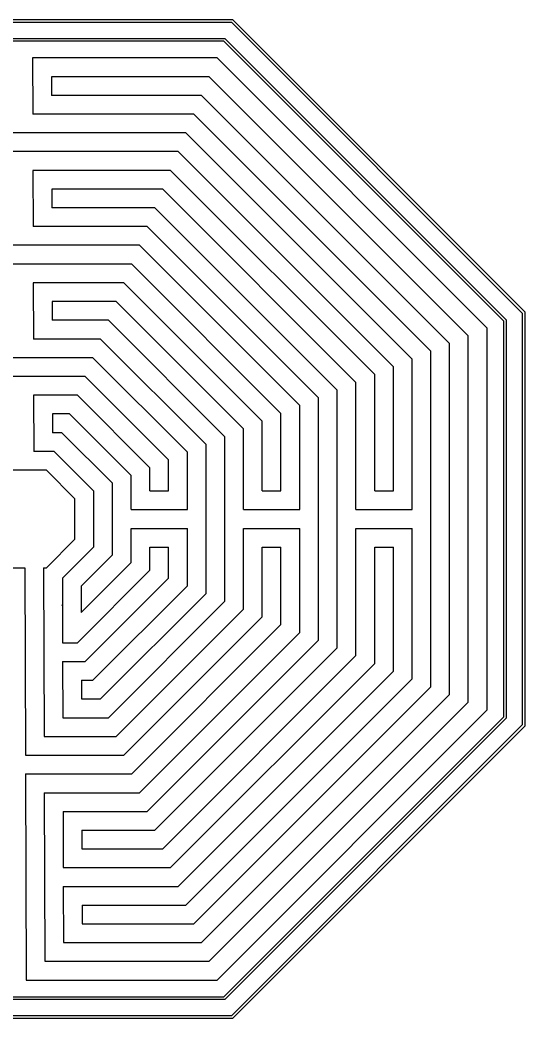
# Model space of a CAD drawing. Header units: millimetres. Extents: x -117 to 91, y -91 to 101.
# Drawn here: x -1.1 to 91.4, y -91.4 to 91.4 of the extents above; entities that cross this region are included whole.
import ezdxf

# ---------------------------------------------------------------- set-up
doc = ezdxf.new("R2010")
doc.units = ezdxf.units.MM
doc.header["$MEASUREMENT"] = 0
doc.layers.add('DIMENSION', color=7, linetype='Continuous')

msp = doc.modelspace()

# ---------------------------------------------------------------- linework, layer by layer
at = {"layer": 'DIMENSION', "color": 5}
for points in [[(37.88, 91.44), (37.88, 91.44), (-37.87, 91.44), (-37.87, 91.44)], [(37.68, 90.96), (37.68, 90.96), (-37.68, 90.96), (-37.68, 90.96)], [(90.96, 37.68), (90.96, 37.68), (37.68, 90.96), (37.68, 90.96)], [(91.44, 37.87), (91.44, 37.87), (37.88, 91.44), (37.88, 91.44)], [(36.45, 88.01), (36.45, 88.01), (-36.45, 88.01), (-36.45, 88.01)], [(88.01, 36.45), (88.01, 36.45), (36.45, 88.01), (36.45, 88.01)], [(36.26, 87.53), (36.26, 87.53), (-36.26, 87.53), (-36.26, 87.53)], [(87.53, 36.26), (87.53, 36.26), (36.26, 87.53), (36.26, 87.53)], [(1.19, 84.48), (1.19, 84.48), (1.22, 74.18), (1.22, 74.18)], [(34.99, 84.48), (34.99, 84.48), (1.19, 84.48), (1.19, 84.48)], [(2.9, 84.49), (2.9, 84.49), (2.9, 84.48), (2.9, 84.48)], [(4.62, 84.49), (4.62, 84.49), (4.62, 84.48), (4.62, 84.48)], [(6.34, 84.5), (6.34, 84.5), (6.34, 84.48), (6.34, 84.48)], [(9.77, 84.51), (9.77, 84.51), (9.77, 84.48), (9.77, 84.48)], [(84.48, 34.99), (84.48, 34.99), (34.99, 84.48), (34.99, 84.48)], [(33.57, 81.04), (33.57, 81.04), (4.63, 81.04), (4.63, 81.04)], [(4.63, 81.04), (4.63, 81.04), (4.64, 77.61), (4.64, 77.61)], [(81.04, 33.57), (81.04, 33.57), (33.57, 81.04), (33.57, 81.04)], [(32.15, 77.61), (32.15, 77.61), (4.64, 77.61), (4.64, 77.61)], [(77.61, 32.15), (77.61, 32.15), (32.15, 77.61), (32.15, 77.61)], [(30.73, 74.18), (30.73, 74.18), (1.22, 74.18), (1.22, 74.18)], [(74.18, 30.73), (74.18, 30.73), (30.73, 74.18), (30.73, 74.18)], [(29.3, 70.74), (29.3, 70.74), (-29.3, 70.74), (-29.3, 70.74)], [(70.74, 29.3), (70.74, 29.3), (29.3, 70.74), (29.3, 70.74)], [(27.88, 67.31), (27.88, 67.31), (-27.88, 67.31), (-27.88, 67.31)], [(67.31, 27.88), (67.31, 27.88), (27.88, 67.31), (27.88, 67.31)], [(26.46, 63.88), (26.46, 63.88), (1.25, 63.88), (1.25, 63.88)], [(1.25, 63.88), (1.25, 63.88), (1.28, 53.58), (1.28, 53.58)], [(63.88, 26.46), (63.88, 26.46), (26.46, 63.88), (26.46, 63.88)], [(25.04, 60.45), (25.04, 60.45), (4.7, 60.45), (4.7, 60.45)], [(4.7, 60.45), (4.7, 60.45), (4.71, 57.01), (4.71, 57.01)], [(60.45, 25.04), (60.45, 25.04), (25.04, 60.45), (25.04, 60.45)], [(23.62, 57.01), (23.62, 57.01), (4.71, 57.01), (4.71, 57.01)], [(57.01, 23.62), (57.01, 23.62), (23.62, 57.01), (23.62, 57.01)], [(22.19, 53.58), (22.19, 53.58), (1.28, 53.58), (1.28, 53.58)], [(53.58, 22.19), (53.58, 22.19), (22.19, 53.58), (22.19, 53.58)], [(20.77, 50.15), (20.77, 50.15), (-20.77, 50.15), (-20.77, 50.15)], [(50.15, 20.77), (50.15, 20.77), (20.77, 50.15), (20.77, 50.15)], [(19.35, 46.71), (19.35, 46.71), (-19.35, 46.71), (-19.35, 46.71)], [(46.71, 19.35), (46.71, 19.35), (19.35, 46.71), (19.35, 46.71)], [(17.93, 43.28), (17.93, 43.28), (1.32, 43.28), (1.32, 43.28)], [(1.32, 43.28), (1.32, 43.28), (1.35, 32.98), (1.35, 32.98)], [(43.28, 17.93), (43.28, 17.93), (17.93, 43.28), (17.93, 43.28)], [(16.5, 39.85), (16.5, 39.85), (4.76, 39.85), (4.76, 39.85)], [(4.76, 39.85), (4.76, 39.85), (4.77, 36.41), (4.77, 36.41)], [(39.85, 16.5), (39.85, 16.5), (16.5, 39.85), (16.5, 39.85)], [(90.96, -37.68), (90.96, -37.68), (90.96, 37.68), (90.96, 37.68)], [(91.44, -37.88), (91.44, -37.88), (91.44, 37.87), (91.44, 37.87)], [(15.08, 36.41), (15.08, 36.41), (4.77, 36.41), (4.77, 36.41)], [(36.41, 15.08), (36.41, 15.08), (15.08, 36.41), (15.08, 36.41)], [(84.48, -34.99), (84.48, -34.99), (84.48, 34.99), (84.48, 34.99)], [(87.53, -36.26), (87.53, -36.26), (87.53, 36.26), (87.53, 36.26)], [(88.01, -36.45), (88.01, -36.45), (88.01, 36.45), (88.01, 36.45)], [(13.66, 32.98), (13.66, 32.98), (1.35, 32.98), (1.35, 32.98)], [(32.98, 13.66), (32.98, 13.66), (13.66, 32.98), (13.66, 32.98)], [(81.04, -33.57), (81.04, -33.57), (81.04, 33.57), (81.04, 33.57)], [(77.61, -32.15), (77.61, -32.15), (77.61, 32.15), (77.61, 32.15)], [(12.24, 29.55), (12.24, 29.55), (-12.24, 29.55), (-12.24, 29.55)], [(29.55, 12.24), (29.55, 12.24), (12.24, 29.55), (12.24, 29.55)], [(70.74, 1.72), (70.74, 1.72), (70.74, 29.3), (70.74, 29.3)], [(74.18, -30.73), (74.18, -30.73), (74.18, 30.73), (74.18, 30.73)], [(67.31, 5.15), (67.31, 5.15), (67.31, 27.88), (67.31, 27.88)], [(10.82, 26.11), (10.82, 26.11), (-10.82, 26.11), (-10.82, 26.11)], [(26.11, 10.82), (26.11, 10.82), (10.82, 26.11), (10.82, 26.11)], [(63.88, 5.15), (63.88, 5.15), (63.88, 26.46), (63.88, 26.46)], [(60.45, 1.72), (60.45, 1.72), (60.45, 25.04), (60.45, 25.04)], [(9.39, 22.68), (9.39, 22.68), (1.38, 22.68), (1.38, 22.68)], [(1.38, 22.68), (1.38, 22.68), (1.41, 12.38), (1.41, 12.38)], [(22.68, 9.39), (22.68, 9.39), (9.39, 22.68), (9.39, 22.68)], [(53.58, -22.19), (53.58, -22.19), (53.58, 22.19), (53.58, 22.19)], [(57.01, -23.62), (57.01, -23.62), (57.01, 23.62), (57.01, 23.62)], [(50.15, 1.72), (50.15, 1.72), (50.15, 20.77), (50.15, 20.77)], [(7.97, 19.25), (7.97, 19.25), (4.82, 19.25), (4.82, 19.25)], [(4.82, 19.25), (4.82, 19.25), (4.84, 15.81), (4.84, 15.81)], [(19.25, 7.97), (19.25, 7.97), (7.97, 19.25), (7.97, 19.25)], [(46.71, 5.15), (46.71, 5.15), (46.71, 19.35), (46.71, 19.35)], [(39.85, 1.72), (39.85, 1.72), (39.85, 16.5), (39.85, 16.5)], [(43.28, 5.15), (43.28, 5.15), (43.28, 17.93), (43.28, 17.93)], [(6.55, 15.81), (6.55, 15.81), (4.84, 15.81), (4.84, 15.81)], [(15.81, 6.55), (15.81, 6.55), (6.55, 15.81), (6.55, 15.81)], [(36.41, -15.08), (36.41, -15.08), (36.41, 15.08), (36.41, 15.08)], [(32.98, -13.66), (32.98, -13.66), (32.98, 13.66), (32.98, 13.66)], [(5.13, 12.38), (5.13, 12.38), (1.41, 12.38), (1.41, 12.38)], [(12.38, 5.13), (12.38, 5.13), (5.13, 12.38), (5.13, 12.38)], [(29.55, 1.72), (29.55, 1.72), (29.55, 12.24), (29.55, 12.24)], [(22.68, 5.15), (22.68, 5.15), (22.68, 9.39), (22.68, 9.39)], [(26.11, 5.15), (26.11, 5.15), (26.11, 10.82), (26.11, 10.82)], [(3.71, 8.95), (3.71, 8.95), (-3.71, 8.95), (-3.71, 8.95)], [(8.95, 3.71), (8.95, 3.71), (3.71, 8.95), (3.71, 8.95)], [(19.25, 1.72), (19.25, 1.72), (19.25, 7.97), (19.25, 7.97)], [(15.81, -6.55), (15.81, -6.55), (15.81, 6.55), (15.81, 6.55)], [(8.95, -3.71), (8.95, -3.71), (8.95, 3.71), (8.95, 3.71)], [(12.38, -5.13), (12.38, -5.13), (12.38, 5.13), (12.38, 5.13)], [(22.68, 5.15), (22.68, 5.15), (26.11, 5.15), (26.11, 5.15)], [(43.28, 5.15), (43.28, 5.15), (46.71, 5.15), (46.71, 5.15)], [(63.88, 5.15), (63.88, 5.15), (67.31, 5.15), (67.31, 5.15)], [(19.25, 1.72), (19.25, 1.72), (29.55, 1.72), (29.55, 1.72)], [(39.85, 1.72), (39.85, 1.72), (50.15, 1.72), (50.15, 1.72)], [(60.45, 1.72), (60.45, 1.72), (70.74, 1.72), (70.74, 1.72)], [(19.25, -1.72), (19.25, -1.72), (29.55, -1.72), (29.55, -1.72)], [(19.25, -7.97), (19.25, -7.97), (19.25, -1.72), (19.25, -1.72)], [(29.55, -12.24), (29.55, -12.24), (29.55, -1.72), (29.55, -1.72)], [(39.85, -16.5), (39.85, -16.5), (39.85, -1.72), (39.85, -1.72)], [(39.85, -1.72), (39.85, -1.72), (50.15, -1.72), (50.15, -1.72)], [(50.15, -20.77), (50.15, -20.77), (50.15, -1.72), (50.15, -1.72)], [(60.45, -25.04), (60.45, -25.04), (60.45, -1.72), (60.45, -1.72)], [(60.45, -1.72), (60.45, -1.72), (70.74, -1.72), (70.74, -1.72)], [(70.74, -29.3), (70.74, -29.3), (70.74, -1.72), (70.74, -1.72)], [(3.71, -8.95), (3.71, -8.95), (8.95, -3.71), (8.95, -3.71)], [(6.64, -10.87), (6.64, -10.87), (12.38, -5.13), (12.38, -5.13)], [(22.68, -9.39), (22.68, -9.39), (22.68, -5.15), (22.68, -5.15)], [(22.68, -5.15), (22.68, -5.15), (26.11, -5.15), (26.11, -5.15)], [(26.11, -10.82), (26.11, -10.82), (26.11, -5.15), (26.11, -5.15)], [(43.28, -17.93), (43.28, -17.93), (43.28, -5.15), (43.28, -5.15)], [(43.28, -5.15), (43.28, -5.15), (46.71, -5.15), (46.71, -5.15)], [(46.71, -19.35), (46.71, -19.35), (46.71, -5.15), (46.71, -5.15)], [(63.88, -26.46), (63.88, -26.46), (63.88, -5.15), (63.88, -5.15)], [(63.88, -5.15), (63.88, -5.15), (67.31, -5.15), (67.31, -5.15)], [(67.31, -27.88), (67.31, -27.88), (67.31, -5.15), (67.31, -5.15)], [(10.07, -12.29), (10.07, -12.29), (15.81, -6.55), (15.81, -6.55)], [(-3.71, -8.95), (-3.71, -8.95), (-0.24, -8.95), (-0.24, -8.95)], [(-0.24, -8.95), (-0.24, -8.95), (-0.13, -43.28), (-0.13, -43.28)], [(3.2, -8.95), (3.2, -8.95), (3.71, -8.95), (3.71, -8.95)], [(3.2, -8.95), (3.2, -8.95), (3.29, -39.85), (3.29, -39.85)], [(10.09, -17.13), (10.09, -17.13), (19.25, -7.97), (19.25, -7.97)], [(6.64, -10.87), (6.64, -10.87), (6.67, -22.68), (6.67, -22.68)], [(9.39, -22.68), (9.39, -22.68), (22.68, -9.39), (22.68, -9.39)], [(10.82, -26.11), (10.82, -26.11), (26.11, -10.82), (26.11, -10.82)], [(10.07, -12.29), (10.07, -12.29), (10.09, -17.13), (10.09, -17.13)], [(12.24, -29.55), (12.24, -29.55), (29.55, -12.24), (29.55, -12.24)], [(13.66, -32.98), (13.66, -32.98), (32.98, -13.66), (32.98, -13.66)], [(6.55, -15.81), (6.55, -15.81), (6.65, -15.71), (6.65, -15.71)], [(15.08, -36.41), (15.08, -36.41), (36.41, -15.08), (36.41, -15.08)], [(16.5, -39.85), (16.5, -39.85), (39.85, -16.5), (39.85, -16.5)], [(17.93, -43.28), (17.93, -43.28), (43.28, -17.93), (43.28, -17.93)], [(19.35, -46.71), (19.35, -46.71), (46.71, -19.35), (46.71, -19.35)], [(20.77, -50.15), (20.77, -50.15), (50.15, -20.77), (50.15, -20.77)], [(6.67, -22.68), (6.67, -22.68), (9.39, -22.68), (9.39, -22.68)], [(22.19, -53.58), (22.19, -53.58), (53.58, -22.19), (53.58, -22.19)], [(23.62, -57.01), (23.62, -57.01), (57.01, -23.62), (57.01, -23.62)], [(25.04, -60.45), (25.04, -60.45), (60.45, -25.04), (60.45, -25.04)], [(6.68, -26.11), (6.68, -26.11), (10.82, -26.11), (10.82, -26.11)], [(6.68, -26.11), (6.68, -26.11), (6.72, -36.41), (6.72, -36.41)], [(26.46, -63.88), (26.46, -63.88), (63.88, -26.46), (63.88, -26.46)], [(27.88, -67.31), (27.88, -67.31), (67.31, -27.88), (67.31, -27.88)], [(10.13, -29.55), (10.13, -29.55), (12.24, -29.55), (12.24, -29.55)], [(10.13, -29.55), (10.13, -29.55), (10.14, -32.98), (10.14, -32.98)], [(29.3, -70.74), (29.3, -70.74), (70.74, -29.3), (70.74, -29.3)], [(30.73, -74.18), (30.73, -74.18), (74.18, -30.73), (74.18, -30.73)], [(32.15, -77.61), (32.15, -77.61), (77.61, -32.15), (77.61, -32.15)], [(10.14, -32.98), (10.14, -32.98), (13.66, -32.98), (13.66, -32.98)], [(33.57, -81.04), (33.57, -81.04), (81.04, -33.57), (81.04, -33.57)], [(6.72, -36.41), (6.72, -36.41), (15.08, -36.41), (15.08, -36.41)], [(34.99, -84.48), (34.99, -84.48), (84.48, -34.99), (84.48, -34.99)], [(36.26, -87.53), (36.26, -87.53), (87.53, -36.26), (87.53, -36.26)], [(36.45, -88.01), (36.45, -88.01), (88.01, -36.45), (88.01, -36.45)], [(37.68, -90.96), (37.68, -90.96), (90.96, -37.68), (90.96, -37.68)], [(37.88, -91.44), (37.88, -91.44), (91.44, -37.88), (91.44, -37.88)], [(3.29, -39.85), (3.29, -39.85), (16.5, -39.85), (16.5, -39.85)], [(-0.13, -43.28), (-0.13, -43.28), (17.93, -43.28), (17.93, -43.28)], [(-0.12, -46.71), (-0.12, -46.71), (19.35, -46.71), (19.35, -46.71)], [(-0.12, -46.71), (-0.12, -46.71), (0, -84.48), (0, -84.48)], [(3.33, -50.15), (3.33, -50.15), (20.77, -50.15), (20.77, -50.15)], [(3.33, -50.15), (3.33, -50.15), (3.42, -81.04), (3.42, -81.04)], [(6.77, -53.58), (6.77, -53.58), (22.19, -53.58), (22.19, -53.58)], [(6.77, -53.58), (6.77, -53.58), (6.8, -63.88), (6.8, -63.88)], [(10.21, -57.01), (10.21, -57.01), (23.62, -57.01), (23.62, -57.01)], [(10.21, -57.01), (10.21, -57.01), (10.22, -60.45), (10.22, -60.45)], [(10.22, -60.45), (10.22, -60.45), (25.04, -60.45), (25.04, -60.45)], [(6.8, -63.88), (6.8, -63.88), (26.46, -63.88), (26.46, -63.88)], [(6.81, -67.31), (6.81, -67.31), (27.88, -67.31), (27.88, -67.31)], [(6.81, -67.31), (6.81, -67.31), (6.84, -77.61), (6.84, -77.61)], [(10.26, -70.74), (10.26, -70.74), (29.3, -70.74), (29.3, -70.74)], [(10.26, -70.74), (10.26, -70.74), (10.27, -74.18), (10.27, -74.18)], [(10.27, -74.18), (10.27, -74.18), (30.73, -74.18), (30.73, -74.18)], [(6.84, -77.61), (6.84, -77.61), (32.15, -77.61), (32.15, -77.61)], [(3.42, -81.04), (3.42, -81.04), (33.57, -81.04), (33.57, -81.04)], [(0, -84.48), (0, -84.48), (34.99, -84.48), (34.99, -84.48)], [(-3.42, -87.53), (-3.42, -87.53), (36.26, -87.53), (36.26, -87.53)], [(-36.45, -88.01), (-36.45, -88.01), (36.45, -88.01), (36.45, -88.01)], [(-37.68, -90.96), (-37.68, -90.96), (37.68, -90.96), (37.68, -90.96)], [(-37.87, -91.44), (-37.87, -91.44), (37.88, -91.44), (37.88, -91.44)]]:
    msp.add_open_spline(points, degree=3, dxfattribs=at)

doc.saveas('drawing.dxf')
